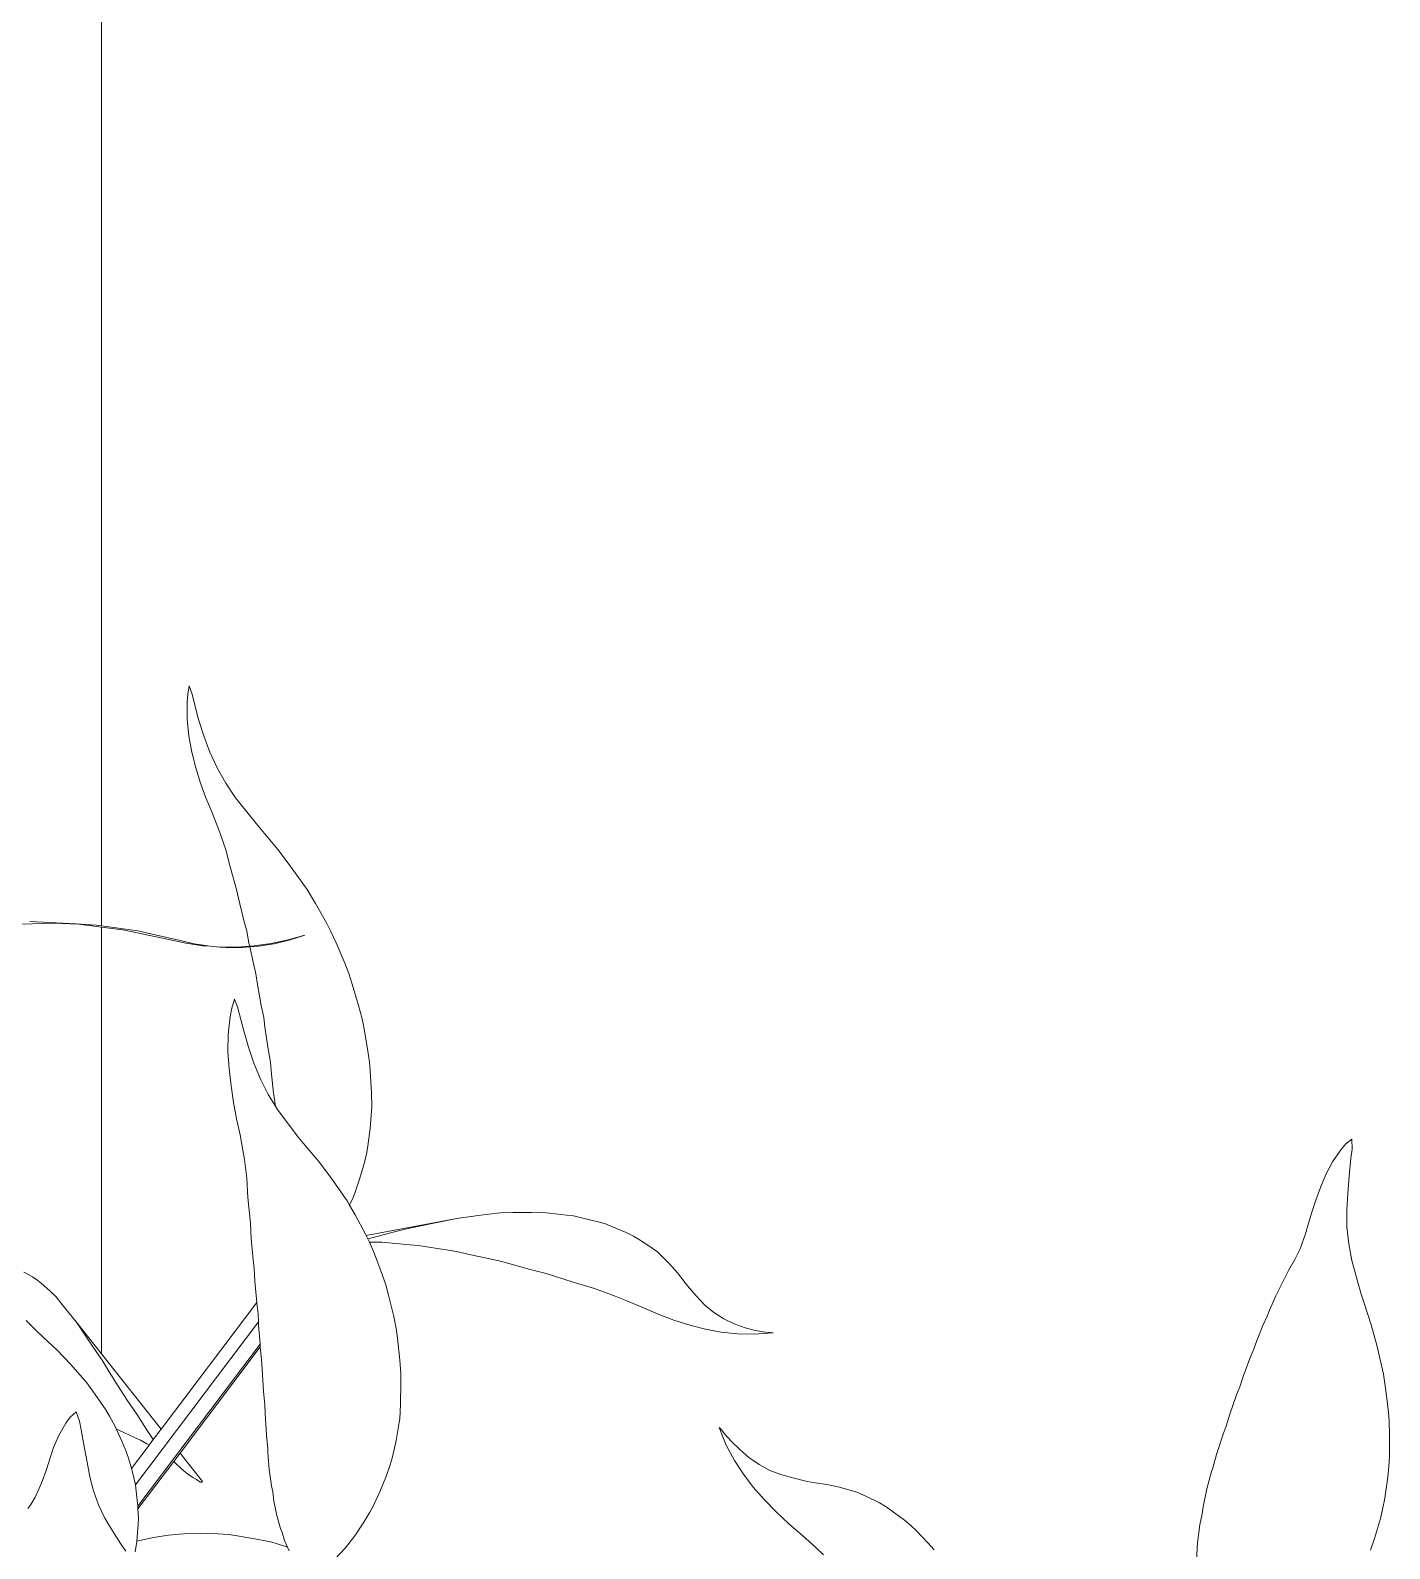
# Model space of a CAD drawing. Header units: metres. Extents: x 12.2 to 77.2, y 18.8 to 35.5.
# Drawn here: x 56.796 to 57.262, y 30.335 to 30.855 of the extents above; entities that cross this region are included whole.
import ezdxf

# ---------------------------------------------------------------- set-up
doc = ezdxf.new("R2010")
doc.units = ezdxf.units.M
doc.layers.add('0inne_gulv', color=7, linetype='Continuous', lineweight=13)

# ---------------------------------------------------------------- blocks, each defined once
blk = doc.blocks.new('One bedroom house fr')
for p, q in [((1.82218, -1.91766), (1.82218, -0.27751)), ((1.8523, -1.83547), (1.85178, -1.83832)), ((1.8523, -1.83547), (1.85324, -1.83832)), ((1.85154, -1.84117), (1.85178, -1.83832)), ((1.85154, -1.84117), (1.85158, -1.84696)), ((1.8539, -1.84117), (1.85324, -1.83832)), ((1.8539, -1.84117), (1.85549, -1.84696)), ((1.85214, -1.85261), (1.85158, -1.84696)), ((1.8573, -1.8526), (1.85549, -1.84696)), ((1.85318, -1.85815), (1.85214, -1.85261)), ((1.85936, -1.85814), (1.8573, -1.8526)), ((1.85318, -1.85815), (1.85452, -1.86355)), ((1.86184, -1.86354), (1.85936, -1.85814)), ((1.85452, -1.86355), (1.85612, -1.86878)), ((1.86184, -1.86354), (1.86478, -1.86877)), ((1.85612, -1.86878), (1.85794, -1.87383)), ((1.86478, -1.86877), (1.86817, -1.87381)), ((1.85794, -1.87383), (1.85999, -1.87865)), ((1.87197, -1.87864), (1.86817, -1.87381)), ((1.86183, -1.8833), (1.85999, -1.87865)), ((1.87197, -1.87864), (1.87572, -1.88328)), ((1.86183, -1.8833), (1.86287, -1.88608)), ((1.86287, -1.88608), (1.8648, -1.89162)), ((1.87572, -1.88328), (1.87802, -1.88606)), ((1.87802, -1.88606), (1.88275, -1.8916)), ((1.86627, -1.89747), (1.8648, -1.89162)), ((1.88275, -1.8916), (1.88712, -1.89744)), ((1.8685, -1.90524), (1.86627, -1.89747)), ((1.88712, -1.89744), (1.89265, -1.90521)), ((1.86957, -1.91008), (1.8685, -1.90524)), ((1.89265, -1.90521), (1.89551, -1.91005)), ((1.87121, -1.91671), (1.86957, -1.91008)), ((1.89551, -1.91005), (1.89925, -1.91667)), ((1.7911, -1.91725), (1.80588, -1.91671)), ((1.8135, -1.91701), (1.79761, -1.91622)), ((1.80588, -1.91671), (1.81442, -1.91713)), ((1.8135, -1.91701), (1.82044, -1.91742)), ((1.82218, -1.91813), (1.81442, -1.91713)), ((1.82044, -1.91742), (1.81442, -1.91713)), ((1.82044, -1.91742), (1.82218, -1.91766)), ((1.83467, -1.91939), (1.82218, -1.91766)), ((1.82218, -2.06426), (1.82218, -1.91813)), ((1.8295, -1.91908), (1.82218, -1.91813)), ((1.8295, -1.91908), (1.84526, -1.92239)), ((1.84063, -1.92076), (1.83467, -1.91939)), ((1.87121, -1.91671), (1.87195, -1.91942)), ((1.90071, -1.91938), (1.89925, -1.91667)), ((1.90257, -1.92351), (1.90071, -1.91938)), ((1.84871, -1.9226), (1.84063, -1.92076)), ((1.84526, -1.92239), (1.85107, -1.92365)), ((1.85401, -1.92383), (1.84871, -1.9226)), ((1.85692, -1.9245), (1.85107, -1.92365)), ((1.85942, -1.92465), (1.85401, -1.92383)), ((1.85942, -1.92465), (1.85692, -1.9245)), ((1.87195, -1.91942), (1.87273, -1.92355)), ((1.87273, -1.92355), (1.87297, -1.92464)), ((1.87297, -1.92464), (1.87447, -1.92453)), ((1.87447, -1.92453), (1.88028, -1.92371)), ((1.87595, -1.92462), (1.88141, -1.92378)), ((1.88613, -1.92247), (1.88028, -1.92371)), ((1.88681, -1.92251), (1.88141, -1.92378)), ((1.88613, -1.92247), (1.88896, -1.92166)), ((1.88681, -1.92251), (1.88937, -1.92169)), ((1.89186, -1.92086), (1.88896, -1.92166)), ((1.89186, -1.92086), (1.88937, -1.92169)), ((1.90257, -1.92351), (1.90555, -1.93051)), ((1.86279, -1.92493), (1.85942, -1.92465)), ((1.86279, -1.92493), (1.86322, -1.92493)), ((1.86322, -1.92493), (1.86865, -1.92494)), ((1.86322, -1.92493), (1.8649, -1.92506)), ((1.87042, -1.92505), (1.8649, -1.92506)), ((1.86865, -1.92494), (1.87297, -1.92464)), ((1.87042, -1.92505), (1.87301, -1.92485)), ((1.87301, -1.92485), (1.87595, -1.92462)), ((1.87301, -1.92485), (1.87423, -1.93055)), ((1.87507, -1.93407), (1.87423, -1.93055)), ((1.87564, -1.93771), (1.87507, -1.93407)), ((1.90555, -1.93051), (1.90696, -1.93403)), ((1.90696, -1.93403), (1.90812, -1.93766)), ((1.87695, -1.945), (1.87564, -1.93771)), ((1.90812, -1.93766), (1.91028, -1.94495)), ((1.86783, -1.9428), (1.86686, -1.94587)), ((1.86783, -1.9428), (1.86885, -1.94541)), ((1.87778, -1.94908), (1.87695, -1.945)), ((1.91028, -1.94495), (1.91139, -1.94904)), ((1.86626, -1.94884), (1.86561, -1.95491)), ((1.86626, -1.94884), (1.86686, -1.94587)), ((1.8695, -1.9481), (1.86885, -1.94541)), ((1.8695, -1.9481), (1.87098, -1.95368)), ((1.87819, -1.95239), (1.87778, -1.94908)), ((1.91204, -1.95234), (1.91139, -1.94904)), ((1.86551, -1.96083), (1.86561, -1.95491)), ((1.87259, -1.95921), (1.87098, -1.95368)), ((1.87819, -1.95239), (1.87929, -1.95987)), ((1.91333, -1.95982), (1.91204, -1.95234)), ((1.86592, -1.96667), (1.86551, -1.96083)), ((1.8744, -1.96473), (1.87259, -1.95921)), ((1.87929, -1.95987), (1.88005, -1.96436)), ((1.91401, -1.96432), (1.91333, -1.95982)), ((1.87663, -1.97015), (1.8744, -1.96473)), ((1.88033, -1.9674), (1.88005, -1.96436)), ((1.91424, -1.96735), (1.91401, -1.96432)), ((1.86592, -1.96667), (1.86659, -1.97245)), ((1.87663, -1.97015), (1.87933, -1.97543)), ((1.88119, -1.97498), (1.88033, -1.9674)), ((1.91424, -1.96735), (1.91465, -1.97493)), ((1.86659, -1.97245), (1.86745, -1.97816)), ((1.87933, -1.97543), (1.8818, -1.97941)), ((1.88119, -1.97498), (1.8818, -1.97941)), ((1.91479, -1.97976), (1.91465, -1.97493)), ((1.86745, -1.97816), (1.86848, -1.98376)), ((1.8818, -1.97941), (1.8825, -1.98054)), ((1.88612, -1.98546), (1.8825, -1.98054)), ((1.91423, -1.98713), (1.91473, -1.98106)), ((1.91473, -1.98106), (1.91479, -1.97976)), ((1.86848, -1.98376), (1.86969, -1.98922)), ((1.88612, -1.98546), (1.88973, -1.99015)), ((1.87068, -1.99451), (1.86969, -1.98922)), ((1.88973, -1.99015), (1.89197, -1.99294)), ((1.91423, -1.98713), (1.9135, -1.99303)), ((2.25055, -1.99081), (2.24848, -1.99241)), ((2.25055, -1.99081), (2.2506, -1.99423)), ((1.87068, -1.99451), (1.87119, -1.9977)), ((1.89197, -1.99294), (1.89663, -1.99846)), ((1.9123, -1.99873), (1.91313, -1.99527)), ((1.91313, -1.99527), (1.9135, -1.99303)), ((2.24681, -1.99437), (2.24392, -1.99857)), ((2.24681, -1.99437), (2.24848, -1.99241)), ((2.25025, -1.99732), (2.24962, -2.00347)), ((2.25025, -1.99732), (2.2506, -1.99423)), ((1.87119, -1.9977), (1.87201, -2.0041)), ((1.89663, -1.99846), (1.90097, -2.0042)), ((1.9123, -1.99873), (1.91074, -2.00417)), ((2.24161, -2.0029), (2.24392, -1.99857)), ((1.87237, -2.01075), (1.87201, -2.0041)), ((1.90097, -2.0042), (1.90635, -2.01191)), ((1.90901, -2.00924), (1.91074, -2.00417)), ((2.23979, -2.00734), (2.23823, -2.01164)), ((2.23979, -2.00734), (2.24161, -2.0029)), ((2.24912, -2.00936), (2.24962, -2.00347)), ((1.87323, -2.0195), (1.87237, -2.01075)), ((1.90635, -2.01191), (1.90718, -2.01334)), ((1.90718, -2.01334), (1.90841, -2.01075)), ((1.90901, -2.00924), (1.90841, -2.01075)), ((2.23823, -2.01164), (2.23686, -2.01572)), ((2.24878, -2.01507), (2.24912, -2.00936)), ((1.90718, -2.01334), (1.90911, -2.01669)), ((1.90911, -2.01669), (1.91264, -2.02328)), ((1.91288, -2.02377), (1.94397, -2.01788)), ((1.94397, -2.01788), (1.93429, -2.01989)), ((1.94635, -2.01757), (1.94397, -2.01788)), ((1.95218, -2.01684), (1.94635, -2.01757)), ((1.9578, -2.01616), (1.95218, -2.01684)), ((1.95892, -2.01603), (1.9578, -2.01616)), ((1.96316, -2.01593), (1.95892, -2.01603)), ((1.96316, -2.01593), (1.96952, -2.01583)), ((1.96952, -2.01583), (1.97196, -2.01581)), ((1.97563, -2.01615), (1.97196, -2.01581)), ((1.98149, -2.01677), (1.97563, -2.01615)), ((1.98149, -2.01677), (1.98396, -2.01707)), ((1.98396, -2.01707), (1.98706, -2.01778)), ((1.98706, -2.01778), (1.99234, -2.01909)), ((2.23686, -2.01572), (2.23567, -2.01956)), ((2.24888, -2.02079), (2.24878, -2.01507)), ((1.87352, -2.02484), (1.87323, -2.0195)), ((1.91288, -2.02377), (1.91264, -2.02328)), ((1.92212, -2.02266), (1.91615, -2.02424)), ((1.92623, -2.02155), (1.92212, -2.02266)), ((1.93429, -2.01989), (1.92623, -2.02155)), ((1.99234, -2.01909), (1.99484, -2.01977)), ((1.99484, -2.01977), (1.99729, -2.02074)), ((2.00192, -2.02273), (1.99729, -2.02074)), ((2.00448, -2.02393), (2.00192, -2.02273)), ((2.23356, -2.02644), (2.23469, -2.02314)), ((2.23567, -2.01956), (2.23469, -2.02314)), ((2.24888, -2.02079), (2.24946, -2.02656)), ((1.87418, -2.03209), (1.87352, -2.02484)), ((1.91346, -2.02493), (1.91288, -2.02377)), ((1.91346, -2.02493), (1.91615, -2.02424)), ((1.91398, -2.026), (1.91346, -2.02493)), ((1.91583, -2.02601), (1.91398, -2.026)), ((1.9157, -2.03009), (1.91398, -2.026)), ((1.91583, -2.02601), (1.91819, -2.026)), ((1.91819, -2.026), (1.92174, -2.02637)), ((1.92174, -2.02637), (1.92791, -2.02693)), ((1.92791, -2.02693), (1.93074, -2.02715)), ((1.9343, -2.02777), (1.93074, -2.02715)), ((1.94092, -2.02884), (1.9343, -2.02777)), ((2.0062, -2.02497), (2.00448, -2.02393)), ((2.0062, -2.02497), (2.01011, -2.02757)), ((2.01011, -2.02757), (2.01276, -2.02951)), ((2.2328, -2.02834), (2.23107, -2.03196)), ((2.23356, -2.02644), (2.2328, -2.02834)), ((2.24946, -2.02656), (2.25055, -2.03235)), ((1.87418, -2.03209), (1.87454, -2.03504)), ((1.9157, -2.03009), (1.91837, -2.03709)), ((1.94435, -2.02934), (1.94092, -2.02884)), ((1.94772, -2.03014), (1.94435, -2.02934)), ((1.95469, -2.03168), (1.94772, -2.03014)), ((1.95469, -2.03168), (1.95895, -2.03255)), ((1.95895, -2.03255), (1.9618, -2.03338)), ((1.96904, -2.03535), (1.9618, -2.03338)), ((2.01276, -2.02951), (2.01681, -2.03346)), ((2.01681, -2.03346), (2.01951, -2.0365)), ((2.22882, -2.0357), (2.23107, -2.03196)), ((2.25212, -2.03812), (2.25055, -2.03235)), ((1.79854, -2.03796), (1.79562, -2.03632)), ((1.80044, -2.03913), (1.79854, -2.03796)), ((1.87454, -2.03504), (1.87478, -2.03946)), ((1.91837, -2.03709), (1.91959, -2.04062)), ((1.97453, -2.03675), (1.96904, -2.03535)), ((1.98379, -2.03972), (1.97453, -2.03675)), ((2.02212, -2.04), (2.01951, -2.0365)), ((2.22624, -2.04104), (2.22882, -2.0357)), ((2.25212, -2.03812), (2.25376, -2.04381)), ((1.80153, -2.04007), (1.80044, -2.03913)), ((1.80153, -2.04007), (1.80448, -2.04274)), ((1.80654, -2.04465), (1.80448, -2.04274)), ((1.87478, -2.03946), (1.87539, -2.04669)), ((1.91959, -2.04062), (1.92058, -2.04424)), ((1.99109, -2.04189), (1.98379, -2.03972)), ((1.99814, -2.04455), (1.99109, -2.04189)), ((2.02354, -2.04174), (2.02212, -2.04)), ((2.02354, -2.04174), (2.02608, -2.0446)), ((2.22447, -2.04445), (2.22624, -2.04104)), ((2.25376, -2.04381), (2.25484, -2.04729)), ((1.807, -2.04523), (1.80654, -2.04465)), ((1.80954, -2.04837), (1.807, -2.04523)), ((1.81357, -2.05339), (1.80954, -2.04837)), ((1.84262, -2.09009), (1.87539, -2.04669)), ((1.87539, -2.04669), (1.87541, -2.04692)), ((1.87585, -2.05064), (1.87541, -2.04692)), ((1.92058, -2.04424), (1.92233, -2.05154)), ((2.00156, -2.0459), (1.99814, -2.04455)), ((2.00712, -2.0482), (2.00156, -2.0459)), ((2.00712, -2.0482), (2.01271, -2.05065)), ((2.02891, -2.04758), (2.02608, -2.0446)), ((2.032, -2.05015), (2.02891, -2.04758)), ((2.22231, -2.04934), (2.22153, -2.05143)), ((2.22231, -2.04934), (2.22447, -2.04445)), ((2.25484, -2.04729), (2.25719, -2.0544)), ((1.79643, -2.0529), (1.79998, -2.05641)), ((1.81522, -2.05588), (1.81357, -2.05339)), ((1.81357, -2.05339), (1.82218, -2.06426)), ((1.87598, -2.05335), (1.83381, -2.1092)), ((1.87598, -2.05335), (1.87585, -2.05064)), ((1.87603, -2.05444), (1.87598, -2.05335)), ((1.87654, -2.06102), (1.87603, -2.05444)), ((1.92233, -2.05154), (1.92319, -2.05566)), ((2.01828, -2.05275), (2.01271, -2.05065)), ((2.02377, -2.05451), (2.01828, -2.05275)), ((2.02377, -2.05451), (2.02917, -2.05589)), ((2.03536, -2.05231), (2.032, -2.05015)), ((2.03896, -2.05404), (2.03536, -2.05231)), ((2.03896, -2.05404), (2.0427, -2.05535)), ((2.22007, -2.05457), (2.21785, -2.0601)), ((2.22153, -2.05143), (2.22007, -2.05457)), ((2.25719, -2.0544), (2.25917, -2.06178)), ((1.79998, -2.05641), (1.80224, -2.05858)), ((1.80224, -2.05858), (1.80703, -2.06302)), ((1.81522, -2.05588), (1.81818, -2.06028)), ((1.92364, -2.05895), (1.92319, -2.05566)), ((1.92443, -2.06646), (1.92364, -2.05895)), ((2.02917, -2.05589), (2.03453, -2.0569)), ((2.03453, -2.0569), (2.0401, -2.05746)), ((2.04596, -2.05756), (2.0401, -2.05746)), ((2.0427, -2.05535), (2.04629, -2.05629)), ((2.04596, -2.05756), (2.04893, -2.05738)), ((2.0497, -2.05685), (2.04629, -2.05629)), ((2.05234, -2.05713), (2.04893, -2.05738)), ((2.0497, -2.05685), (2.05124, -2.05695)), ((2.05234, -2.05713), (2.05124, -2.05695)), ((1.80703, -2.06302), (1.81165, -2.06797)), ((1.82134, -2.06489), (1.81818, -2.06028)), ((1.82134, -2.06489), (1.82242, -2.06643)), ((1.82218, -2.06426), (1.84262, -2.09009)), ((1.83464, -2.11652), (1.87654, -2.06102)), ((1.84913, -2.09831), (1.87661, -2.06191)), ((1.87661, -2.06191), (1.87654, -2.06102)), ((1.87662, -2.06201), (1.87661, -2.06191)), ((1.87708, -2.06622), (1.87662, -2.06201)), ((2.2156, -2.06593), (2.21686, -2.06298)), ((2.21686, -2.06298), (2.21785, -2.0601)), ((2.25917, -2.06178), (2.26138, -2.07124)), ((1.81165, -2.06797), (1.81719, -2.07426)), ((1.82449, -2.06985), (1.82242, -2.06643)), ((1.8277, -2.075), (1.82449, -2.06985)), ((1.87721, -2.06958), (1.87708, -2.06622)), ((1.87721, -2.06958), (1.87774, -2.07715)), ((1.92478, -2.071), (1.92443, -2.06646)), ((2.21333, -2.07203), (2.2156, -2.06593)), ((1.81719, -2.07426), (1.82008, -2.07825)), ((1.8277, -2.075), (1.83106, -2.08019)), ((1.9248, -2.07403), (1.92463, -2.08165)), ((1.9248, -2.07403), (1.92478, -2.071)), ((2.21219, -2.07556), (2.21333, -2.07203)), ((2.26138, -2.07124), (2.26222, -2.07689)), ((1.82008, -2.07825), (1.82366, -2.08354)), ((1.83451, -2.08536), (1.83106, -2.08019)), ((1.87774, -2.07715), (1.87819, -2.08167)), ((2.21107, -2.07838), (2.20877, -2.08497)), ((2.21107, -2.07838), (2.21219, -2.07556)), ((2.26222, -2.07689), (2.26311, -2.08441)), ((1.81351, -2.08417), (1.81147, -2.08597)), ((1.81351, -2.08417), (1.81469, -2.08737)), ((1.82497, -2.08563), (1.82366, -2.08354)), ((1.82673, -2.08897), (1.82497, -2.08563)), ((1.83451, -2.08536), (1.8357, -2.0871)), ((1.87828, -2.08469), (1.87819, -2.08167)), ((1.87874, -2.09216), (1.87828, -2.08469)), ((1.92436, -2.08654), (1.92463, -2.08165)), ((2.20877, -2.08497), (2.20753, -2.08905)), ((2.26338, -2.0874), (2.26311, -2.08441)), ((1.81003, -2.08803), (1.80764, -2.09226)), ((1.81003, -2.08803), (1.81147, -2.08597)), ((1.81527, -2.09031), (1.81469, -2.08737)), ((1.81527, -2.09031), (1.81632, -2.09603)), ((1.82673, -2.08897), (1.82721, -2.08998)), ((1.82721, -2.08998), (1.82834, -2.09057)), ((1.82721, -2.08998), (1.82934, -2.09447)), ((1.82834, -2.09057), (1.83325, -2.09289)), ((1.83791, -2.09057), (1.8357, -2.0871)), ((1.83995, -2.09363), (1.83791, -2.09057)), ((1.83995, -2.09363), (1.84262, -2.09009)), ((1.92313, -2.094), (1.9242, -2.08784)), ((1.9242, -2.08784), (1.92436, -2.08654)), ((2.0338, -2.08958), (2.03471, -2.09041)), ((2.0338, -2.08958), (2.03506, -2.09279)), ((2.03568, -2.09169), (2.03471, -2.09041)), ((2.20651, -2.09177), (2.20753, -2.08905)), ((2.26348, -2.09188), (2.26338, -2.0874)), ((1.80582, -2.0964), (1.80764, -2.09226)), ((1.81727, -2.10137), (1.81632, -2.09603)), ((1.82934, -2.09447), (1.83047, -2.09715)), ((1.83244, -2.10358), (1.83851, -2.09554)), ((1.83559, -2.0939), (1.83325, -2.09289)), ((1.83776, -2.09514), (1.83559, -2.0939)), ((1.83851, -2.09554), (1.83776, -2.09514)), ((1.83851, -2.09554), (1.83995, -2.09363)), ((1.87874, -2.09216), (1.87918, -2.09689)), ((1.92313, -2.094), (1.92176, -2.10004)), ((2.03625, -2.09555), (2.03506, -2.09279)), ((2.03568, -2.09169), (2.03808, -2.09439)), ((2.03625, -2.09555), (2.03904, -2.1008)), ((2.04086, -2.09712), (2.03808, -2.09439)), ((2.20421, -2.09876), (2.20651, -2.09177)), ((2.26348, -2.09188), (2.26342, -2.09926)), ((1.80582, -2.0964), (1.80323, -2.10422)), ((1.81819, -2.10641), (1.81727, -2.10137)), ((1.83047, -2.09715), (1.83145, -2.10006)), ((1.83145, -2.10006), (1.83244, -2.10358)), ((1.83471, -2.11741), (1.84698, -2.10116)), ((1.84698, -2.10116), (1.84913, -2.09831)), ((1.84719, -2.10138), (1.84698, -2.10116)), ((1.84964, -2.10367), (1.84719, -2.10138)), ((1.84913, -2.09831), (1.85685, -2.10806)), ((1.87918, -2.09689), (1.87921, -2.09814)), ((1.87921, -2.09814), (1.87967, -2.10395)), ((1.92111, -2.10238), (1.92176, -2.10004)), ((2.04212, -2.10557), (2.03904, -2.1008)), ((2.04401, -2.09984), (2.04086, -2.09712)), ((2.04747, -2.10224), (2.04401, -2.09984)), ((2.20421, -2.09876), (2.20291, -2.10336)), ((2.26342, -2.09926), (2.26326, -2.10287)), ((1.80323, -2.10422), (1.80198, -2.10765)), ((1.81946, -2.11127), (1.81819, -2.10641)), ((1.83244, -2.10358), (1.83305, -2.1057)), ((1.83305, -2.1057), (1.83375, -2.10878)), ((1.84964, -2.10367), (1.85182, -2.10548)), ((1.85372, -2.10678), (1.85182, -2.10548)), ((1.87967, -2.10395), (1.88044, -2.10951)), ((1.91987, -2.10593), (1.91758, -2.11159)), ((1.91987, -2.10593), (1.92111, -2.10238)), ((2.04551, -2.10995), (2.04212, -2.10557)), ((2.04747, -2.10224), (2.05121, -2.10423)), ((2.05121, -2.10423), (2.05522, -2.1058)), ((2.05947, -2.10694), (2.05522, -2.1058)), ((2.20248, -2.10457), (2.20082, -2.11057)), ((2.20291, -2.10336), (2.20248, -2.10457)), ((2.26286, -2.10655), (2.26182, -2.1137)), ((2.26326, -2.10287), (2.26286, -2.10655)), ((1.8007, -2.11071), (1.79944, -2.11339)), ((1.80198, -2.10765), (1.8007, -2.11071)), ((1.81946, -2.11127), (1.82119, -2.116)), ((1.83381, -2.1092), (1.83375, -2.10878)), ((1.83414, -2.11138), (1.83381, -2.1092)), ((1.83464, -2.11652), (1.83414, -2.11138)), ((1.85479, -2.10732), (1.85372, -2.10678)), ((1.8552, -2.10767), (1.85479, -2.10732)), ((1.85614, -2.10824), (1.8552, -2.10767)), ((1.85672, -2.10832), (1.85614, -2.10824)), ((1.85672, -2.10832), (1.85685, -2.10806)), ((1.88044, -2.10951), (1.88087, -2.11159)), ((1.88128, -2.11477), (1.88087, -2.11159)), ((1.91506, -2.11697), (1.91758, -2.11159)), ((2.04551, -2.10995), (2.04925, -2.11422)), ((2.05947, -2.10694), (2.06351, -2.10788)), ((2.06351, -2.10788), (2.06591, -2.10833)), ((2.06591, -2.10833), (2.07066, -2.10902)), ((2.07066, -2.10902), (2.07507, -2.10997)), ((2.07507, -2.10997), (2.081, -2.1117)), ((2.081, -2.1117), (2.08426, -2.11314)), ((2.20082, -2.11057), (2.19957, -2.11669)), ((1.79796, -2.11587), (1.79694, -2.1173)), ((1.79796, -2.11587), (1.79944, -2.11339)), ((1.82119, -2.116), (1.82338, -2.12056)), ((1.8347, -2.11711), (1.83464, -2.11652)), ((1.88128, -2.11477), (1.88227, -2.11968)), ((1.91506, -2.11697), (1.91419, -2.11859)), ((2.04925, -2.11422), (2.05332, -2.11841)), ((2.08426, -2.11314), (2.08878, -2.1154)), ((2.09064, -2.11644), (2.08878, -2.1154)), ((2.09311, -2.11815), (2.09064, -2.11644)), ((2.19957, -2.11669), (2.19923, -2.11915)), ((2.26182, -2.1137), (2.2611, -2.1176)), ((1.82601, -2.12493), (1.82338, -2.12056)), ((1.83471, -2.11741), (1.8347, -2.11711)), ((1.83483, -2.12046), (1.83471, -2.11741)), ((1.83476, -2.12282), (1.83483, -2.12046)), ((1.88227, -2.11968), (1.88358, -2.12418)), ((1.90894, -2.12665), (1.91213, -2.12201)), ((1.91213, -2.12201), (1.91419, -2.11859)), ((2.05332, -2.11841), (2.05771, -2.12254)), ((2.09311, -2.11815), (2.09735, -2.12134)), ((2.09735, -2.12134), (2.0995, -2.12307)), ((2.19849, -2.12287), (2.19923, -2.11915)), ((2.25831, -2.12754), (2.26032, -2.12071)), ((2.26032, -2.12071), (2.2611, -2.1176)), ((1.82601, -2.12493), (1.82876, -2.12924)), ((1.83476, -2.12282), (1.83427, -2.1285)), ((1.83529, -2.12823), (1.83999, -2.12726)), ((1.84511, -2.12646), (1.83999, -2.12726)), ((1.84882, -2.12603), (1.84511, -2.12646)), ((1.85055, -2.12594), (1.84882, -2.12603)), ((1.85618, -2.12587), (1.85055, -2.12594)), ((1.86206, -2.12602), (1.85618, -2.12587)), ((1.86206, -2.12602), (1.8657, -2.12624)), ((1.86804, -2.12654), (1.8657, -2.12624)), ((1.87403, -2.12753), (1.86804, -2.12654)), ((1.88358, -2.12418), (1.88409, -2.12549)), ((1.88409, -2.12549), (1.88494, -2.12823)), ((1.90894, -2.12665), (1.90566, -2.13085)), ((2.05771, -2.12254), (2.06239, -2.12655)), ((2.06689, -2.13061), (2.06239, -2.12655)), ((2.0995, -2.12307), (2.10142, -2.12498)), ((2.10142, -2.12498), (2.10531, -2.12906)), ((2.19849, -2.12287), (2.19771, -2.12905)), ((1.82876, -2.12924), (1.83054, -2.13189)), ((1.8337, -2.13211), (1.83426, -2.12857)), ((1.83427, -2.1285), (1.83426, -2.12857)), ((1.83529, -2.12823), (1.83427, -2.1285)), ((1.88007, -2.12874), (1.87403, -2.12753)), ((1.88133, -2.12904), (1.88007, -2.12874)), ((1.88594, -2.1305), (1.88133, -2.12904)), ((1.88494, -2.12823), (1.88594, -2.1305)), ((1.88594, -2.1305), (1.88651, -2.13179)), ((1.9023, -2.13457), (1.90566, -2.13085)), ((2.06689, -2.13061), (2.0696, -2.13313)), ((2.10531, -2.12906), (2.10751, -2.13149)), ((2.19771, -2.12905), (2.19738, -2.13515)), ((2.25695, -2.13153), (2.25831, -2.12754))]:
    blk.add_line(p, q)

msp = doc.modelspace()

# ---------------------------------------------------------------- block references
at = {"layer": '0inne_gulv'}
msp.add_blockref('One bedroom house fr', (54.9981, 32.46623), dxfattribs=at)

doc.saveas('drawing.dxf')
